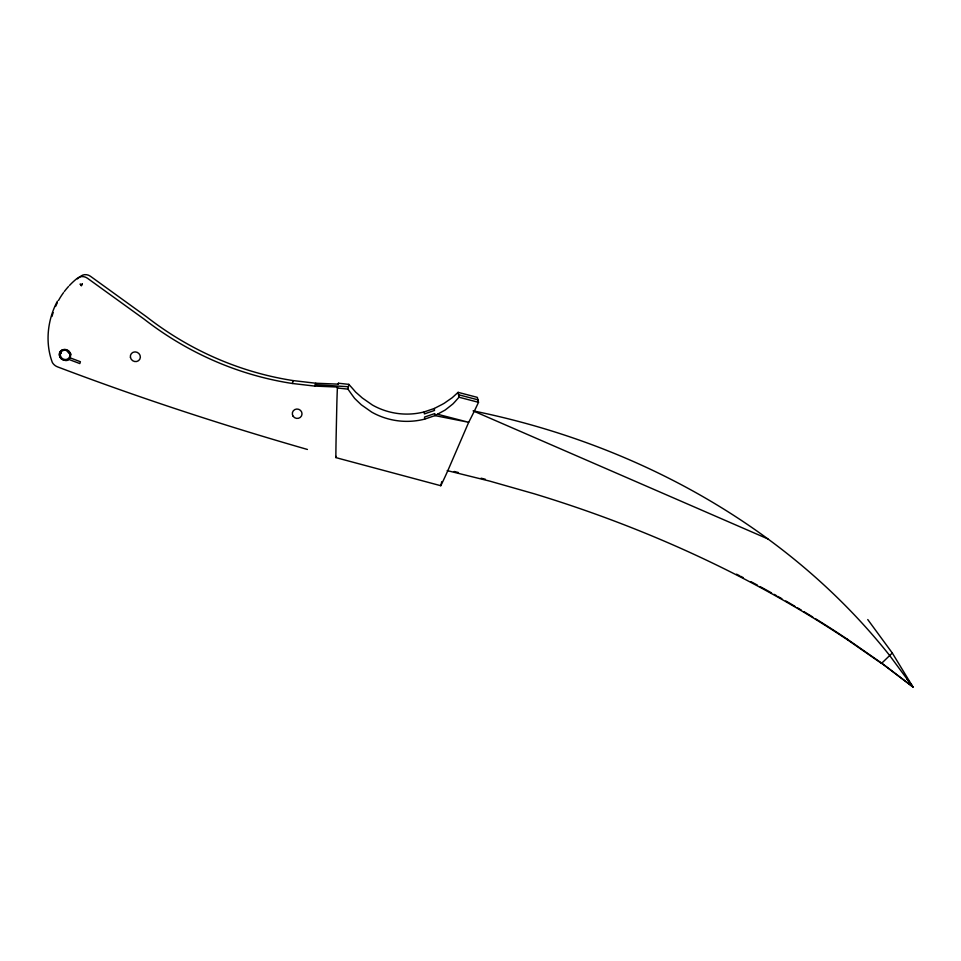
<?xml version="1.0" encoding="UTF-8"?>
<svg xmlns="http://www.w3.org/2000/svg" width="961" height="961" viewBox="0 0 961 961"><rect width="100%" height="100%" fill="white"/><g stroke="black" fill="none" stroke-linecap="round" stroke-linejoin="round"><path stroke-width="1.44" d="M70.429 356.519C71.991 349.287 58.945 346.585 59.366 354.897C59.57 358.009 62.441 360.351 65.456 360.411C68.219 362.033 71.811 354.309 70.009 357.804L80.388 361.72L79.823 363.57L68.651 359.366M77.469 278.858A83.571 78.346 32.2 0 1 79.487 277.128L80.976 276.047A8.181 7.604 37 0 1 90.442 276.263L146.601 316.83A325.01 309.502 67 0 0 293.333 380.616L315.761 383.223L338.212 384.148L338.404 383.223L348.831 384.364L352.17 388.076A56.951 8.973 52.9 0 1 355.618 392.064L355.654 392.1A81.829 14.871 43.9 0 1 362.237 397.926L372.46 405.061A69.096 68.027 14.2 0 0 424.245 411.897L434.312 408.473A140.991 31.305 -28.8 0 1 441.892 404.569L444.258 403.26A101.037 20.265 -37.9 0 1 452.078 397.818L453.64 396.425A79.595 14.211 -47 0 1 458.121 392.352L477.365 397.373L478.506 402.311A60.591 7.364 -63.7 0 1 468.692 422.299L450.18 465.196A64.471 7.772 -68.5 0 1 440.775 485.713L339.617 458.625L335.857 457.556L336.074 456.415M458.121 392.352L458.962 397.217A73.468 12.097 -46.9 0 1 454.553 402.203L452.991 403.86A90.875 16.397 -37.8 0 1 445.111 410.071L434.985 415.608L424.69 419.116A70.609 69.456 12.7 0 1 371.775 412.161L361.336 404.821A75.475 12.601 43.9 0 1 354.681 398.443L354.645 398.407A54.128 8.084 52.9 0 1 351.221 393.734L347.966 389.145L348.831 384.364M335.857 457.568A67.222 2.487 -88.2 0 1 336.182 434.468L336.794 406.227A34.98 1.321 -88.3 0 1 337.383 387.992L337.587 387.043L314.92 386.106L292.288 383.475A328.302 312.613 66.9 0 1 144.114 319.136L87.379 278.197A8.265 7.676 36.9 0 0 77.817 277.969L76.303 279.062A84.388 79.066 32 0 0 69.468 285.465M440.775 485.713L441.784 481.641M314.92 386.106L315.761 383.223M292.288 383.475L293.333 380.616M57.408 301.201C47.485 319.701 44.915 342.717 52.35 362.501C53.516 364.495 55.378 366.045 57.528 366.862C139.585 397.974 223.072 425.267 307.424 449.46M61.312 358.801L61.336 358.777A5.826 5.394 31.7 0 1 62.525 349.792A5.826 5.394 31.7 0 1 70.778 354.885M867.759 619.557L892.301 653.024L881.501 663.414L848.263 640.302A1123.049 869.813 -2.3 0 0 534.184 493.774L489.738 481.113L447.213 470.602M315.34 384.652L348.399 386.73M337.383 387.992L347.966 389.145M454.193 471.491L458.433 472.548M481.077 478.194L485.317 479.251M437.555 414.251L468.692 422.299L434.973 415.608L434.792 413.566L424.558 417.05L424.69 419.116M458.529 394.743L477.917 399.812M458.962 397.217L478.506 402.311M767.923 538.929L473.1 410.864A717.086 607.16 -3.7 0 1 767.923 538.929A717.026 607.568 -3.6 0 1 889.333 655.066L912.95 686.983L880.781 662.513L847.47 639.305A1117.643 870.51 -1.5 0 0 815.276 618.596M61.336 358.777L63.991 360.207A5.826 5.394 31.7 0 0 70.213 357.636M880.781 662.513L912.95 686.983L892.301 653.024M847.47 639.305L848.263 640.302M906.86 678.79L912.95 686.983M434.324 408.473L434.504 410.455L424.366 413.915L424.245 411.897M51.966 316.481A84.388 79.066 32 0 1 53.143 312.649M55.558 306.451A84.388 79.066 32 0 1 57.264 302.847M58.501 300.493A84.388 79.066 32 0 1 63.51 292.649M64.303 291.579A84.388 79.066 32 0 1 68.567 286.45M70.814 353.924A4.865 4.505 32 0 1 67.222 350.669M69.985 358.225A5.802 5.358 31.8 0 1 68.663 358.765M61.144 353.48A5.802 5.358 31.8 0 1 61.228 352.05M338.404 383.223A35.869 1.393 -88.3 0 1 338.416 384.388M736.558 574.173A1117.643 870.51 -1.5 0 1 739.189 575.531M740.499 576.204A1117.643 870.51 -1.5 0 1 743.129 577.573M750.949 581.693A1117.643 870.51 -1.5 0 1 757.436 585.153M760.019 586.558A1117.643 870.51 -1.5 0 1 771.551 592.901M774.098 594.33A1117.643 870.51 -1.5 0 1 776.644 595.76M777.954 596.493A1117.643 870.51 -1.5 0 1 781.882 598.727M785.798 600.973A1117.643 870.51 -1.5 0 1 794.867 606.271M797.438 607.796A1117.643 870.51 -1.5 0 1 801.294 610.091M803.852 611.616A1117.643 870.51 -1.5 0 1 812.754 617.034M82.286 283.855L81.325 285.453L80.147 284L81.313 285.813L82.286 283.855M293.117 416.245A4.877 4.697 18.5 0 0 301.514 415.921A4.877 4.697 18.5 0 0 296.853 409.026A4.877 4.697 18.5 0 0 293.117 416.245M130.42 357.3A5.081 4.769 30.8 0 0 138.54 360.663A5.081 4.769 30.8 0 0 137.099 352.303A5.081 4.769 30.8 0 0 130.42 357.3M60.483 356.099A4.961 4.589 31.7 0 0 68.748 358.201A4.961 4.589 31.7 0 0 66.009 350.345A4.961 4.589 31.7 0 0 60.483 356.099"/></g></svg>
